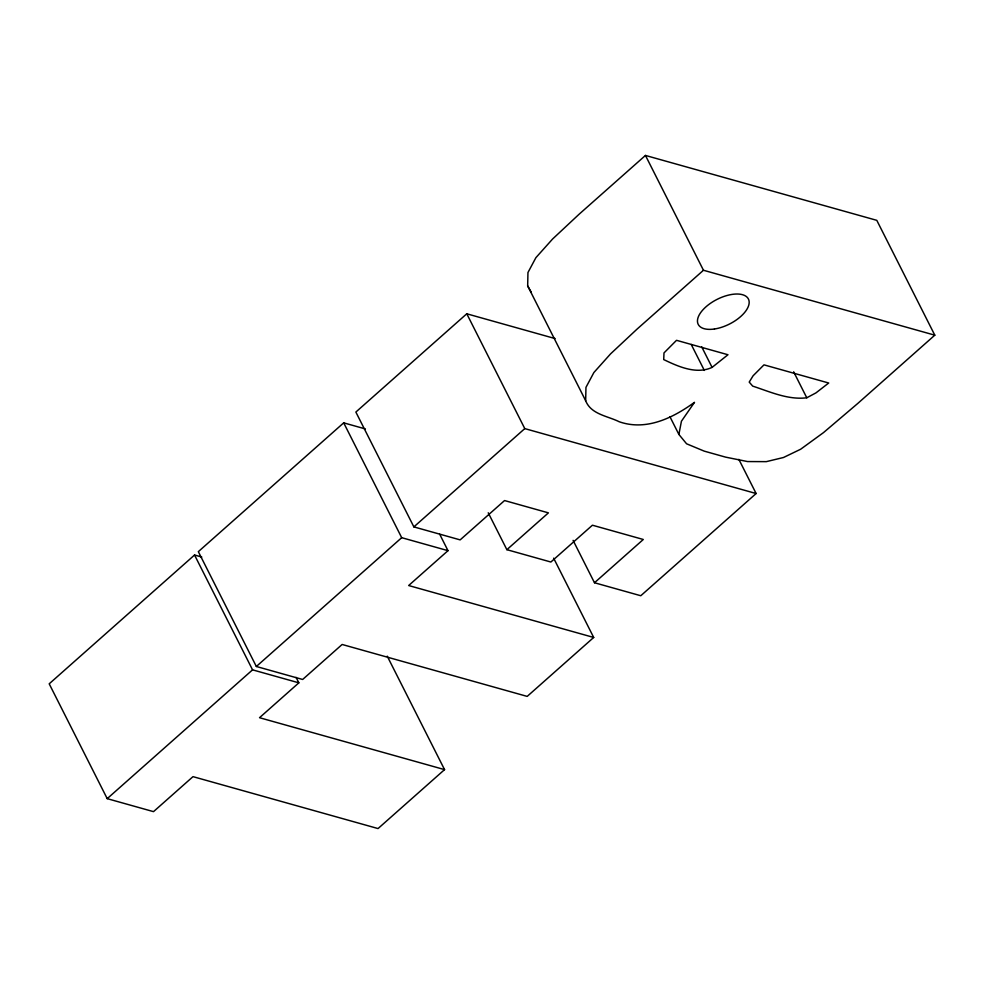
<?xml version="1.0" encoding="UTF-8"?>
<svg xmlns="http://www.w3.org/2000/svg" width="984" height="984" viewBox="0 0 984 984"><rect width="100%" height="100%" fill="white"/><g stroke="black" fill="none" stroke-linecap="round" stroke-linejoin="round"><path stroke-width="1.48" d="M678.886 434.436L681.432 421.226L694.507 402.321C672.908 417.954 646.205 431.189 619.194 421.742C607.608 415.937 591.015 414.424 585.664 400.722L527.67 285.889L527.953 272.531L535.886 257.685L552.577 239.026L579.096 214.229L645.455 155.435L876.793 220.342L934.8 335.175L857.864 403.366L823.485 432.616L800.632 449.245L783.498 457.498L766.302 461.644L747.533 461.558L725.639 457.142L704.2 451.127L686.574 443.784L678.886 434.436L669.907 416.662M585.664 400.722L585.96 387.364L593.893 372.518L610.584 353.859L637.103 329.062L703.462 270.256L934.8 335.175M201.782 557.042L194.549 555.013L49.2 683.819L107.207 798.651L153.504 811.64L192.999 776.647L378.041 828.565L444.559 769.623L387.241 656.168M365.396 428.938L343.699 422.849L198.338 551.655L256.344 666.488L302.642 679.477L342.137 644.471L527.19 696.401L593.696 637.46L553.648 558.174M555.173 338.594L466.773 313.785L355.864 412.062L413.87 526.895L460.155 539.884L504.558 500.548L548.42 512.861L506.871 549.675L488.224 512.775M107.207 798.651L252.556 669.846L298.853 682.834L259.518 717.705L444.559 769.623M256.344 666.488L401.693 537.682L447.991 550.671L408.655 585.529L593.696 637.46M413.87 526.895L524.779 428.606L756.118 493.525L640.781 595.738L594.484 582.749L573.082 540.364M594.484 582.749L643.302 539.478L592.429 525.21L550.88 562.024L506.871 549.675M712.084 367.389L727.963 354.744L676.525 340.316L663.991 352.924L663.72 359.578C678.185 366.54 696.414 374.732 712.084 367.389L701.727 346.885M806.769 397.782L815.982 392.874L828.7 383.01L763.978 364.855L753.08 375.802L749.218 382.099L752.686 386.109C770.078 391.804 788.147 400.119 806.769 397.782L793.658 371.804M527.67 285.889L531.089 291.928M645.455 155.435L703.462 270.256M691.235 344.449L704.347 370.427M738.849 459.356L756.118 493.525M466.773 313.785L524.779 428.606M439.713 534.263L447.991 550.671M343.699 422.849L401.693 537.682M296.086 677.373L298.853 682.834M194.549 555.013L252.556 669.846M714.458 329A28.13 13.813 -26.8 0 0 748.787 299.899A28.13 13.813 -26.8 0 0 706.684 306.196A28.13 13.813 -26.8 0 0 714.458 329"/></g></svg>
